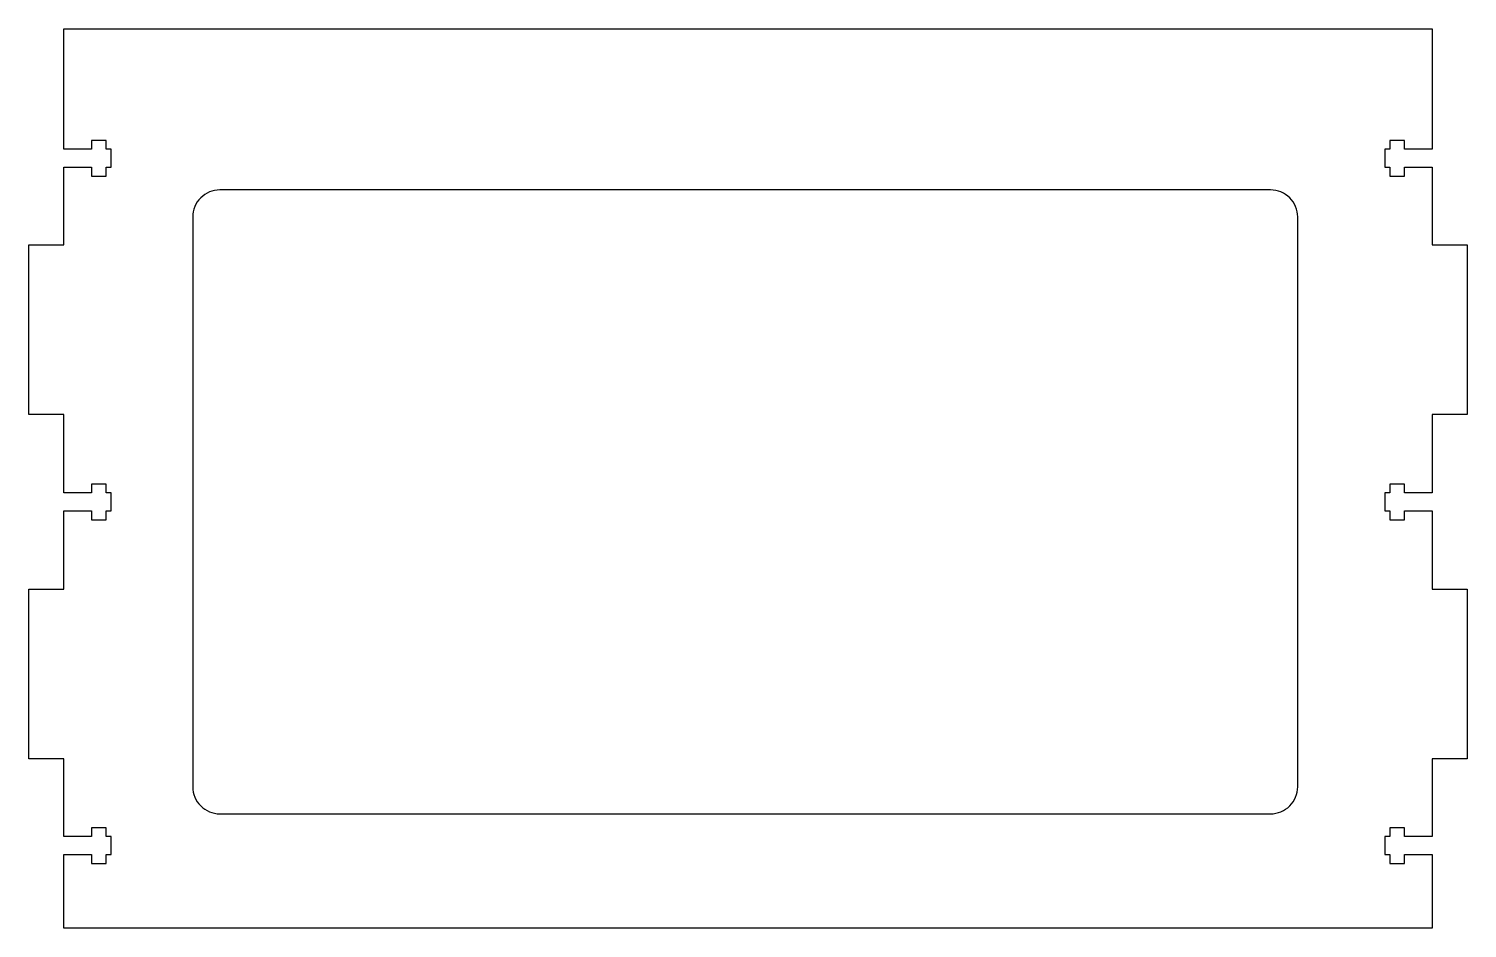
# Model space of a CAD drawing. Header units: millimetres. Extents: x -26 to 220, y -128 to 26.
import ezdxf

# ---------------------------------------------------------------- set-up
doc = ezdxf.new("R2010")
doc.units = ezdxf.units.MM
doc.layers.get('0').update_dxf_attribs({"linetype": 'CONTINUOUS'})

msp = doc.modelspace()

# ---------------------------------------------------------------- linework, layer by layer
msp.add_lwpolyline([(-20.05, -115.38), (-15.3, -115.38), (-15.3, -116.88), (-12.8, -116.88), (-12.8, -115.38), (-11.95, -115.38), (-11.95, -112.28), (-12.8, -112.28), (-12.8, -110.78), (-15.3, -110.78), (-15.3, -112.28), (-20.05, -112.28), (-20.05, -98.98), (-26.05, -98.98), (-26.05, -69.98), (-20.05, -69.98), (-20.05, -56.57), (-15.3, -56.57), (-15.3, -58.07), (-12.8, -58.07), (-12.8, -56.57), (-11.95, -56.57), (-11.95, -53.47), (-12.8, -53.47), (-12.8, -51.97), (-15.3, -51.97), (-15.3, -53.47), (-20.05, -53.47), (-20.05, -40.06), (-26.05, -40.06), (-26.05, -11.06), (-20.05, -11.06), (-20.05, 2.24), (-15.3, 2.24), (-15.3, 0.74), (-12.8, 0.74), (-12.8, 2.24), (-11.95, 2.24), (-11.95, 5.34), (-12.8, 5.34), (-12.8, 6.84), (-15.3, 6.84), (-15.3, 5.34), (-20.05, 5.34), (-20.05, 25.94), (213.95, 25.94), (213.95, 5.34), (209.2, 5.34), (209.2, 6.84), (206.7, 6.84), (206.7, 5.34), (205.85, 5.34), (205.85, 2.24), (206.7, 2.24), (206.7, 0.74), (209.2, 0.74), (209.2, 2.24), (213.95, 2.24), (213.95, -11.06), (219.95, -11.06), (219.95, -40.06), (213.95, -40.06), (213.95, -53.47), (209.2, -53.47), (209.2, -51.97), (206.7, -51.97), (206.7, -53.47), (205.85, -53.47), (205.85, -56.57), (206.7, -56.57), (206.7, -58.07), (209.2, -58.07), (209.2, -56.57), (213.95, -56.57), (213.95, -69.98), (219.95, -69.98), (219.95, -98.98), (213.95, -98.98), (213.95, -112.28), (209.2, -112.28), (209.2, -110.78), (206.7, -110.78), (206.7, -112.28), (205.85, -112.28), (205.85, -115.38), (206.7, -115.38), (206.7, -116.88), (209.2, -116.88), (209.2, -115.38), (213.95, -115.38), (213.95, -127.98), (-20.05, -127.98)], close=True)
msp.add_lwpolyline([(2, -6.27), (2, -103.77, 0.414214), (6.63, -108.4), (186.33, -108.4, 0.414214), (190.96, -103.77), (190.96, -6.27, 0.414214), (186.33, -1.64), (6.63, -1.64, 0.414214)], format="xyb", close=True)

doc.saveas('drawing.dxf')
